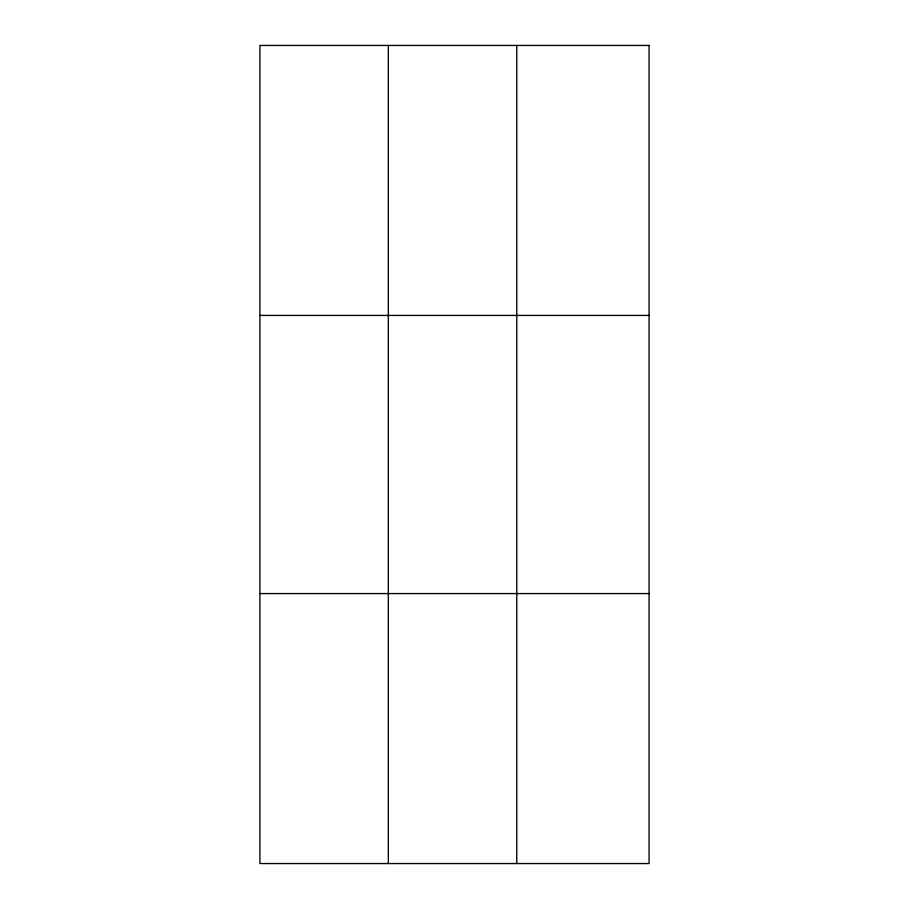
<?xml version="1.0" encoding="UTF-8"?>
<svg xmlns="http://www.w3.org/2000/svg" width="909" height="909" viewBox="0 0 909 909"><rect width="100%" height="100%" fill="white"/><g stroke="black" fill="none" stroke-linecap="round" stroke-linejoin="round"><path stroke-width="1.36" d="M388.336 863.55L388.336 45.45M516.766 863.55L516.766 45.45M259.917 315.423L649.083 315.423M259.917 593.577L649.083 593.577M649.083 45.45L649.083 863.55L259.917 863.55L259.917 45.45L649.083 45.45"/></g></svg>
